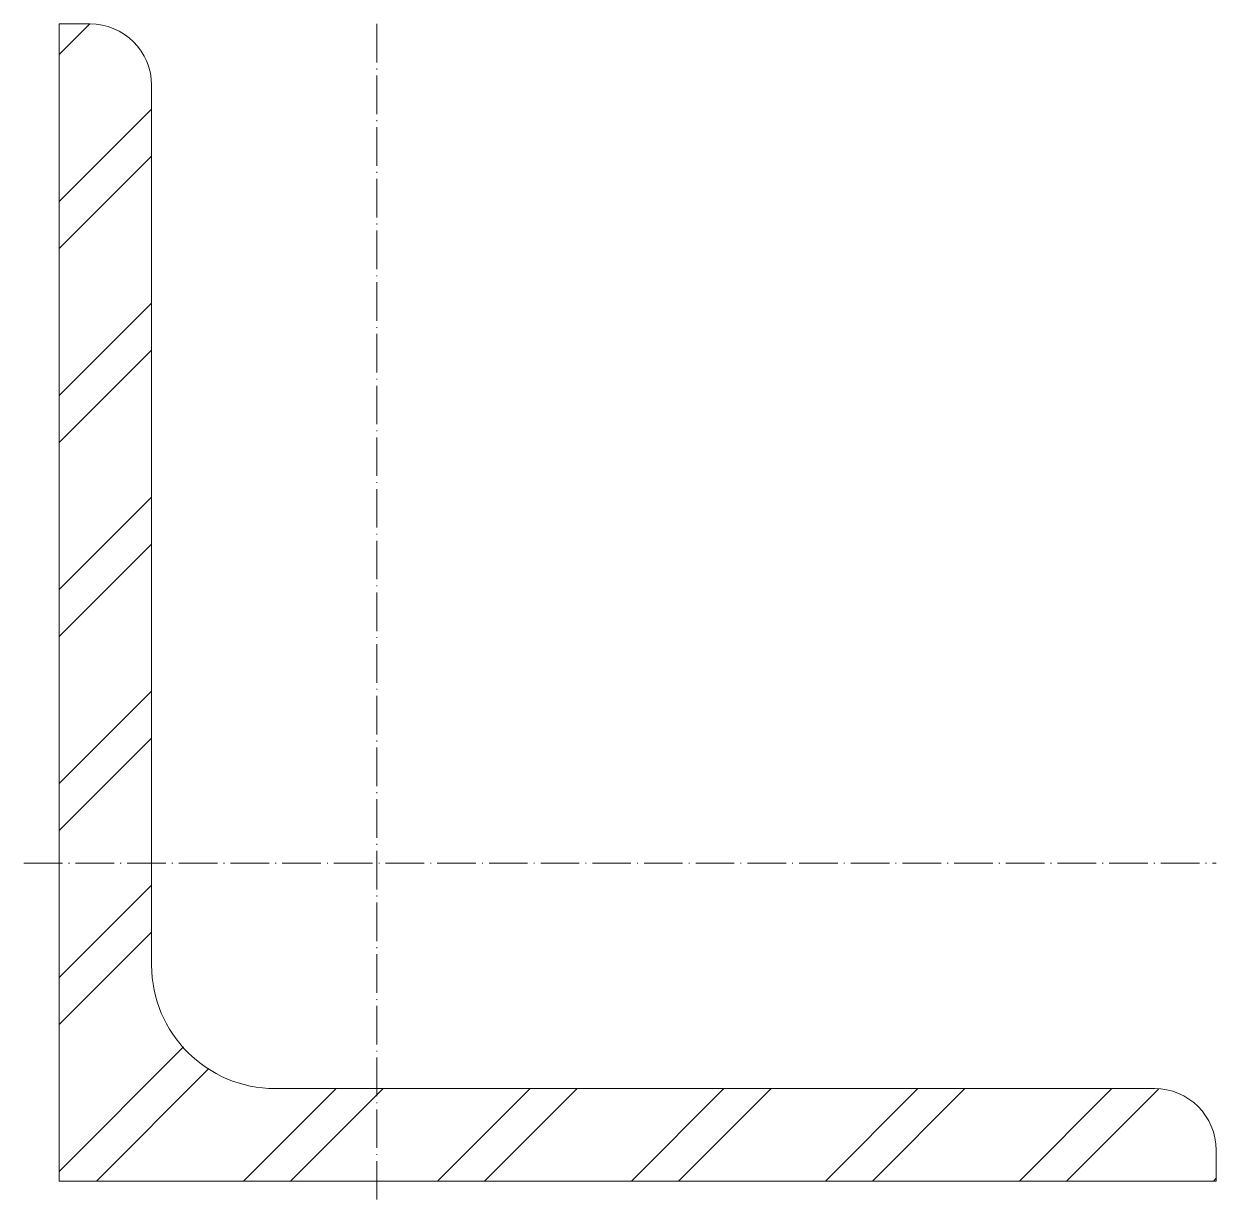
# Model space of a CAD drawing. Header units: metres. Extents: x -5 to 150, y -3 to 150.
import ezdxf

# ---------------------------------------------------------------- set-up
doc = ezdxf.new("R2010")
doc.units = ezdxf.units.M
doc.linetypes.add('MV_hartlijn_staal', pattern=[6.6, 5, -0.8, 0, -0.8])
doc.layers.add('A-DETL-GENF', color=92, linetype='Continuous', lineweight=18)

# ---------------------------------------------------------------- blocks, each defined once
blk = doc.blocks.new('28 Staalprofielen- L-2d - L150_12-3532979-00_0 Basismaterialen')
at = {"layer": 'A-DETL-GENF', "lineweight": 13}
h = blk.add_hatch(dxfattribs=at)
h.set_pattern_fill('FP_205', color=256, style=0, pattern_type=2)
h.set_pattern_definition([(45, (4618.247, -3728.567), (-12.57236, 12.57236), []), (45, (4618.247, -3709.517), (-12.57236, 12.57236), [])])
h.paths.add_polyline_path([(11.47, 0), (150, 0), (150, 4), (149.73, 6.07), (148.93, 8), (147.66, 9.66), (146, 10.93), (144.07, 11.73), (142, 12), (28, 12), (23.86, 12.55), (20, 14.14), (16.69, 16.69), (14.14, 20), (12.55, 23.86), (12, 28), (12, 142), (11.73, 144.07), (10.93, 146), (9.66, 147.66), (8, 148.93), (6.07, 149.73), (4, 150), (0, 150), (0, 0)])
at = {"layer": 'A-DETL-GENF'}
for p, q in [((4, 150), (0, 150)), ((0, 150), (0, 0)), ((12, 28), (12, 142)), ((142, 12), (28, 12)), ((150, 0), (150, 4)), ((0, 0), (150, 0))]:
    blk.add_line(p, q, dxfattribs=at)
at = {"layer": 'A-DETL-GENF', "linetype": 'MV_hartlijn_staal', "lineweight": 13}
for p, q in [((41.2, 150), (41.2, -2.6)), ((-4.56, 41.2), (150, 41.2))]:
    blk.add_line(p, q, dxfattribs=at)
at = {"layer": 'A-DETL-GENF'}
for centre, radius, start, end in [((4, 142), 8, 360, 90), ((28, 28), 16, 180, 270), ((142, 4), 8, 360, 90)]:
    blk.add_arc(centre, radius, start, end, dxfattribs=at)

msp = doc.modelspace()

# ---------------------------------------------------------------- block references
msp.add_blockref('28 Staalprofielen- L-2d - L150_12-3532979-00_0 Basismaterialen', (0, 0))

doc.saveas('drawing.dxf')
